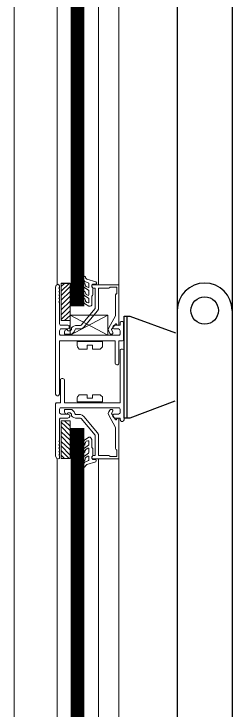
# Model space of a CAD drawing. Header units: inches. Extents: x 48 to 253, y 44 to 126.
# Drawn here: x 69.3381 to 69.4018, y 79.2477 to 79.4505 of the extents above; entities that cross this region are included whole.
import ezdxf

# ---------------------------------------------------------------- set-up
doc = ezdxf.new("R2010")
doc.units = ezdxf.units.IN
doc.header["$LTSCALE"] = 100
doc.header["$MEASUREMENT"] = 0
doc.set_wipeout_variables(frame=1)
doc.linetypes.add('ACAD_ISO07W100', pattern=[3, 0, -3])
doc.layers.add('ARQ_ESQUADRIA', color=2, linetype='Continuous')
doc.layers.add('PRA', color=1, linetype='Continuous')
doc.layers.add('HAT', color=8, linetype='Continuous', lineweight=15)

# ---------------------------------------------------------------- blocks, each defined once
blk = doc.blocks.new('perf02')
at = {"linetype": 'ACAD_ISO07W100'}
blk.add_wipeout([(-0.01686, 0.00096), (-0.01421, 0.00096), (-0.01421, -0.00995), (-0.01107, -0.01127), (-0.00694, -0.00648), (-0.00694, -0.00053), (-0.00727, -0.00086), (-0.00818, 0.00005), (-0.00777, 0.00047), (0, 0.00047), (-0.00008, -0.01127), (0.00033, -0.01127), (0.00033, -0.01061), (0.00083, -0.01028), (0.00132, -0.01061), (0.00149, -0.0389), (0.00132, -0.03923), (0.00083, -0.03939), (0.00066, -0.03939), (0, -0.03939), (0, -0.05013), (-0.0076, -0.05013), (-0.00719, -0.0503), (-0.00678, -0.0503), (-0.00661, -0.05063), (-0.00678, -0.05096), (-0.00942, -0.05179), (-0.00983, -0.05228), (-0.01008, -0.05261), (-0.01041, -0.05228), (-0.01041, -0.05179), (-0.01041, -0.04534), (-0.01008, -0.04468), (-0.00876, -0.04385), (-0.00843, -0.04385), (-0.00802, -0.04435), (-0.00793, -0.04683), (-0.0076, -0.04716), (-0.00769, -0.04923), (-0.00694, -0.04923), (-0.00694, -0.04336), (-0.01107, -0.0384), (-0.01438, -0.03923), (-0.01438, -0.05013), (-0.01686, -0.05013), (-0.01769, -0.0503), (-0.01818, -0.05013), (-0.01851, -0.04947), (-0.01851, -0.0002), (-0.01802, 0.00047), (-0.0176, 0.00055)], dxfattribs=at)
at = {"layer": 'HAT'}
for points in [[(-0.00793, 0.0001), (-0.00777, -0.00023), (-0.0076, -0.00039), (-0.0076, -0.00237), (-0.00777, -0.00254), (-0.00777, -0.00254), (-0.00777, -0.00254), (-0.00793, -0.00271), (-0.00793, -0.00271), (-0.00793, -0.00502), (-0.00793, -0.00535), (-0.0081, -0.00552), (-0.00843, -0.00568), (-0.00876, -0.00568), (-0.01008, -0.00485), (-0.01025, -0.00452), (-0.01041, -0.00419), (-0.01041, -0.0037), (-0.01008, -0.00337), (-0.00992, -0.00353), (-0.00992, -0.00353), (-0.00975, -0.00386), (-0.00975, -0.00419), (-0.00942, -0.00452), (-0.00893, -0.00469), (-0.00876, -0.00469), (-0.00876, -0.00452), (-0.00876, -0.00353), (-0.00876, -0.00337), (-0.01008, -0.00254), (-0.01008, -0.00254), (-0.01025, -0.00237), (-0.01041, -0.00204), (-0.01041, -0.00155), (-0.01008, -0.00122), (-0.00992, -0.00138), (-0.00975, -0.00171), (-0.00959, -0.00221), (-0.00893, -0.00254), (-0.00893, -0.00254), (-0.00876, -0.00237), (-0.00876, -0.00122), (-0.00876, -0.00105), (-0.01008, -0.00023), (-0.01025, -0.00006), (-0.01041, 0.00027), (-0.01041, 0.00093), (-0.01008, 0.00126), (-0.00992, 0.0011), (-0.00992, 0.0011), (-0.00975, 0.00027), (-0.00959, 0.0001), (-0.00893, -0.00023), (-0.00893, -0.00023), (-0.00876, -0.00023), (-0.00876, -0.00006), (-0.00876, -0.00006), (-0.00876, 0.00093), (-0.00876, 0.0011), (-0.00992, 0.00159), (-0.00992, 0.00159), (-0.01025, 0.00192), (-0.01025, 0.00225), (-0.01025, 0.00275), (-0.01008, 0.00308), (-0.00975, 0.00291), (-0.00975, 0.00291), (-0.00975, 0.00258), (-0.00942, 0.00225), (-0.00678, 0.00143), (-0.00645, 0.0011), (-0.00678, 0.00077), (-0.0076, 0.00077), (-0.00793, 0.00044), (-0.00793, 0.00044), (-0.00793, 0.0001), (-0.00793, 0.0001)], [(-0.01851, -0.00006), (-0.01835, 0.00044), (-0.01769, 0.00077), (-0.01752, 0.0006), (-0.01736, 0.00027), (-0.01736, 0.00027), (-0.01736, -0.00023), (-0.01752, -0.00039), (-0.01736, -0.00056), (-0.01736, -0.00122), (-0.01752, -0.00138), (-0.01736, -0.00155), (-0.01736, -0.00221), (-0.01752, -0.00237), (-0.01736, -0.00254), (-0.01736, -0.0032), (-0.01752, -0.00337), (-0.01736, -0.00353), (-0.01736, -0.00419), (-0.01752, -0.00436), (-0.01736, -0.00452), (-0.01736, -0.0108), (-0.01719, -0.01113), (-0.01702, -0.01113), (-0.01488, -0.01113), (-0.01455, -0.0113), (-0.01455, -0.01163), (-0.01455, -0.01196), (-0.01455, -0.01213), (-0.01488, -0.01229), (-0.01702, -0.01229), (-0.01719, -0.01246), (-0.01736, -0.01279), (-0.01736, -0.01378), (-0.01719, -0.01411), (-0.01702, -0.01411), (-0.00017, -0.01411), (0.00017, -0.01411), (0.00033, -0.01378), (0.00033, -0.01279), (0.00017, -0.01246), (-0.00017, -0.01229), (-0.00149, -0.01229), (-0.00182, -0.01213), (-0.00182, -0.0118), (-0.00165, -0.01147), (-0.00149, -0.0113), (-0.00132, -0.01113), (0.00033, -0.01113), (0.00033, -0.01064), (0.00033, -0.01031), (0.00066, -0.01014), (0.00099, -0.01014), (0.00132, -0.01031), (0.00132, -0.01064), (0.00132, -0.01527), (0.00132, -0.0156), (0.00099, -0.01576), (0, -0.01576), (0, -0.02221), (-0.00017, -0.02254), (-0.00033, -0.02271), (-0.00066, -0.02271), (-0.00099, -0.02254), (-0.00116, -0.02221), (-0.00116, -0.02221), (-0.00116, -0.01576), (-0.01736, -0.01576), (-0.01736, -0.03124), (-0.01752, -0.03157), (-0.01769, -0.03174), (-0.01802, -0.03174), (-0.01835, -0.03157), (-0.01851, -0.03124), (-0.01851, -0.03124), (-0.01851, -0.03041), (-0.01851, -0.02942), (-0.01851, -0.02843), (-0.01851, -0.02744), (-0.01851, -0.02645), (-0.01851, -0.02562), (-0.01851, -0.02463), (-0.01851, -0.02304), (-0.01851, -0.02204), (-0.01851, -0.02105), (-0.01851, -0.02023), (-0.01851, -0.01923), (-0.01851, -0.01824), (-0.01851, -0.01725), (-0.01851, -0.01626), (-0.01851, -0.01543), (-0.01851, -0.01444), (-0.01851, -0.01345), (-0.01851, -0.01246), (-0.01851, -0.01147), (-0.01851, -0.01064), (-0.01851, -0.00965), (-0.01851, -0.00866), (-0.01851, -0.00766), (-0.01851, -0.00667), (-0.01851, -0.00585), (-0.01851, -0.00485), (-0.01851, -0.00386), (-0.01851, -0.00287), (-0.01851, -0.00188), (-0.01851, -0.00105), (-0.01851, -0.00006)], [(-0.01686, -0.00981), (-0.01686, 0.0011), (-0.01421, 0.0011), (-0.01421, -0.00981), (-0.01686, -0.00981)], [(-0.01686, -0.00122), (-0.01455, 0.0011)], [(-0.01686, 0.0001), (-0.01587, 0.0011)], [(-0.01686, -0.00254), (-0.01421, 0.0001)], [(-0.00777, 0.0006), (-0.00777, 0.0006), (-0.00777, 0.0006), (-0.00793, 0.00044), (-0.00793, -0.00006), (-0.00777, -0.00023), (-0.0076, -0.00039), (-0.00694, -0.00039), (-0.00694, -0.00618), (-0.00694, -0.00634), (-0.01107, -0.01113), (-0.01124, -0.0113), (-0.01273, -0.0113), (-0.01322, -0.01147), (-0.01355, -0.01163), (-0.01388, -0.01196), (-0.01388, -0.01246), (-0.01421, -0.01279), (-0.01488, -0.01279), (-0.01504, -0.01262), (-0.01521, -0.01246), (-0.0157, -0.01262), (-0.01587, -0.01312), (-0.01587, -0.01345), (-0.01587, -0.01378), (-0.0157, -0.01378), (-0.01421, -0.01378), (-0.01372, -0.01378), (-0.01339, -0.01345), (-0.01306, -0.01312), (-0.01289, -0.01262), (-0.01273, -0.01229), (-0.01124, -0.01229), (-0.01074, -0.01213), (-0.01025, -0.0118), (-0.00628, -0.007), (-0.00595, -0.00651), (-0.00595, -0.00618), (-0.00595, -0.00039), (-0.00298, -0.00039), (-0.00264, -0.00023), (-0.00264, -0.00006), (-0.00099, -0.00006), (-0.00066, -0.00006), (-0.00066, -0.00039), (-0.00066, -0.00204), (-0.00083, -0.00204), (-0.00099, -0.00237), (-0.00099, -0.00833), (-0.00099, -0.00849), (-0.00298, -0.01196), (-0.00314, -0.01246), (-0.00298, -0.01295), (-0.00264, -0.01361), (-0.00248, -0.01378), (-0.00198, -0.01378), (-0.00182, -0.01361), (-0.00182, -0.01328), (-0.00215, -0.01246), (-0.00116, -0.01097), (-0.00099, -0.0108), (-0.00083, -0.0108), (-0.00083, -0.0108), (-0.0005, -0.01113), (-0.00017, -0.0113), (0, -0.01097), (0, 0.0006), (0, 0.0006), (-0.00777, 0.0006)], [(0, -0.01097), (0, 0.00044)], [(-0.01686, -0.00386), (-0.01421, -0.00138)], [(-0.01686, -0.00535), (-0.01421, -0.00271)], [(-0.01686, -0.00667), (-0.01421, -0.00419)], [(-0.01686, -0.00816), (-0.01421, -0.00552)], [(-0.01686, -0.00948), (-0.01421, -0.007)], [(-0.01587, -0.00981), (-0.01421, -0.00833)], [(-0.01438, -0.00981), (-0.01421, -0.00981)], [(-0.01421, -0.00828), (-0.00321, -0.01411)], [(-0.00321, -0.00828), (-0.01421, -0.01411)], [(-0.01421, -0.01411), (-0.01421, -0.00828), (-0.00321, -0.00828), (-0.00321, -0.01411), (-0.01421, -0.01411)], [(-0.00777, -0.01812), (-0.00777, -0.01696), (-0.00926, -0.01696), (-0.00926, -0.01812), (-0.01124, -0.01812), (-0.01124, -0.01812), (-0.01157, -0.01812), (-0.0119, -0.01779), (-0.01207, -0.01746), (-0.01223, -0.01713), (-0.01223, -0.01713), (-0.01223, -0.01597), (-0.00479, -0.01597), (-0.00479, -0.01713), (-0.00479, -0.01746), (-0.00512, -0.01779), (-0.00545, -0.01812), (-0.00579, -0.01812), (-0.00777, -0.01812)], [(-0.01587, -0.02719), (-0.01603, -0.02686), (-0.01636, -0.02669), (-0.01669, -0.02669), (-0.01702, -0.02686), (-0.01702, -0.02719), (-0.01702, -0.0338), (-0.01802, -0.0338), (-0.01835, -0.0338), (-0.01851, -0.03413), (-0.01851, -0.04934), (-0.01818, -0.05), (-0.01769, -0.05017), (-0.01736, -0.05), (-0.01736, -0.04967), (-0.01736, -0.04967), (-0.01736, -0.04917), (-0.01752, -0.04901), (-0.01736, -0.04884), (-0.01736, -0.04818), (-0.01752, -0.04802), (-0.01736, -0.04785), (-0.01736, -0.04719), (-0.01752, -0.04702), (-0.01736, -0.04686), (-0.01736, -0.0462), (-0.01752, -0.04603), (-0.01736, -0.04587), (-0.01736, -0.04521), (-0.01752, -0.04504), (-0.01736, -0.04488), (-0.01736, -0.0386), (-0.01719, -0.03826), (-0.01686, -0.03826), (-0.01488, -0.03826), (-0.01455, -0.0381), (-0.01438, -0.03777), (-0.01438, -0.03744), (-0.01455, -0.03727), (-0.01488, -0.03711), (-0.01686, -0.03711), (-0.01719, -0.03694), (-0.01736, -0.03678), (-0.01736, -0.03562), (-0.01719, -0.03529), (-0.01686, -0.03529), (-0.00017, -0.03529), (0.00017, -0.03529), (0.00033, -0.03562), (0.00033, -0.03678), (0.00017, -0.03694), (-0.00017, -0.03711), (-0.00149, -0.03711), (-0.00182, -0.03727), (-0.00182, -0.03777), (-0.00165, -0.03793), (-0.00149, -0.0381), (-0.00132, -0.03826), (0.00033, -0.03826), (0.00033, -0.03876), (0.0005, -0.03909), (0.00066, -0.03926), (0.00099, -0.03926), (0.00132, -0.03909), (0.00149, -0.03876), (0.00149, -0.01863), (0.00132, -0.0183), (0.00099, -0.01813), (0.00066, -0.01813), (0.00033, -0.0183), (0.00033, -0.01863), (0.00033, -0.0338), (-0.01587, -0.0338), (-0.01587, -0.02719)], [(-0.00777, -0.03149), (-0.00777, -0.03248), (-0.00926, -0.03248), (-0.00926, -0.03149), (-0.01124, -0.03149), (-0.01124, -0.03149), (-0.01157, -0.03149), (-0.0119, -0.03182), (-0.01207, -0.03198), (-0.01223, -0.03248), (-0.01223, -0.03248), (-0.01223, -0.03347), (-0.00479, -0.03347), (-0.00479, -0.03248), (-0.00479, -0.03198), (-0.00512, -0.03182), (-0.00545, -0.03149), (-0.00579, -0.03149), (-0.00777, -0.03149)], [(-0.00017, -0.05013), (-0.0076, -0.05013), (-0.00777, -0.05013), (-0.00793, -0.04997), (-0.00793, -0.04947), (-0.00777, -0.04931), (-0.0076, -0.04914), (-0.00694, -0.04914), (-0.00694, -0.04336), (-0.00694, -0.04319), (-0.01107, -0.0384), (-0.01124, -0.03823), (-0.01273, -0.03823), (-0.01322, -0.03807), (-0.01355, -0.0379), (-0.01388, -0.03757), (-0.01388, -0.03708), (-0.01421, -0.03675), (-0.01488, -0.03675), (-0.01504, -0.03691), (-0.01521, -0.03708), (-0.0157, -0.03691), (-0.01587, -0.03642), (-0.01587, -0.03592), (-0.01587, -0.03575), (-0.0157, -0.03575), (-0.01421, -0.03575), (-0.01372, -0.03575), (-0.01339, -0.03609), (-0.01306, -0.03642), (-0.01289, -0.03691), (-0.01273, -0.03724), (-0.01124, -0.03724), (-0.01074, -0.03741), (-0.01025, -0.03774), (-0.00628, -0.04253), (-0.00595, -0.04303), (-0.00595, -0.04336), (-0.00595, -0.04914), (-0.00298, -0.04914), (-0.00264, -0.04931), (-0.00264, -0.04947), (-0.00099, -0.04947), (-0.00066, -0.04947), (-0.00066, -0.04914), (-0.00066, -0.04749), (-0.00083, -0.04749), (-0.00099, -0.04716), (-0.00099, -0.04121), (-0.00099, -0.04104), (-0.00298, -0.03741), (-0.00314, -0.03691), (-0.00298, -0.03642), (-0.00264, -0.03592), (-0.00248, -0.03575), (-0.00198, -0.03575), (-0.00182, -0.03592), (-0.00182, -0.03625), (-0.00215, -0.03691), (-0.00116, -0.03856), (-0.00099, -0.03873), (-0.00083, -0.03873), (-0.00083, -0.03873), (-0.0005, -0.0384), (-0.00017, -0.03823), (0, -0.03856), (0, -0.04997), (0, -0.05013), (-0.00017, -0.05013)], [(-0.01686, -0.03909), (-0.01686, -0.05), (-0.01421, -0.05), (-0.01421, -0.03909), (-0.01686, -0.03909)], [(-0.01686, -0.03942), (-0.01421, -0.0419)], [(-0.01587, -0.03909), (-0.01421, -0.04058)], [(-0.01438, -0.03909), (-0.01421, -0.03909)], [(-0.01686, -0.04074), (-0.01421, -0.04339)], [(-0.01686, -0.04223), (-0.01421, -0.04471)], [(-0.01686, -0.04355), (-0.01421, -0.0462)], [(-0.00793, -0.04964), (-0.00777, -0.04931), (-0.0076, -0.04914), (-0.0076, -0.04716), (-0.00777, -0.04699), (-0.00777, -0.04699), (-0.00777, -0.04699), (-0.00793, -0.04683), (-0.00793, -0.04683), (-0.00793, -0.04452), (-0.0081, -0.04418), (-0.00826, -0.04402), (-0.00843, -0.04385), (-0.00876, -0.04385), (-0.01008, -0.04468), (-0.01025, -0.04501), (-0.01041, -0.04534), (-0.01041, -0.04584), (-0.01008, -0.04617), (-0.00992, -0.046), (-0.00992, -0.046), (-0.00992, -0.04567), (-0.00975, -0.04534), (-0.00959, -0.04501), (-0.00909, -0.04485), (-0.00876, -0.04485), (-0.00876, -0.04501), (-0.00876, -0.046), (-0.00893, -0.04617), (-0.01008, -0.04699), (-0.01008, -0.04699), (-0.01025, -0.04716), (-0.01041, -0.04749), (-0.01041, -0.04799), (-0.01008, -0.04832), (-0.00992, -0.04815), (-0.00992, -0.04782), (-0.00959, -0.04733), (-0.00909, -0.04699), (-0.00893, -0.04699), (-0.00876, -0.04716), (-0.00876, -0.04832), (-0.00893, -0.04848), (-0.01008, -0.04931), (-0.01025, -0.04947), (-0.01041, -0.0498), (-0.01041, -0.05047), (-0.01008, -0.0508), (-0.00992, -0.05063), (-0.00992, -0.05063), (-0.00975, -0.0498), (-0.00959, -0.04964), (-0.00909, -0.04931), (-0.00909, -0.04931), (-0.00876, -0.04931), (-0.00876, -0.04947), (-0.00876, -0.04947), (-0.00876, -0.05047), (-0.00893, -0.05063), (-0.00992, -0.05113), (-0.00992, -0.05113), (-0.01025, -0.05146), (-0.01041, -0.05179), (-0.01041, -0.05228), (-0.01008, -0.05261), (-0.00992, -0.05245), (-0.00992, -0.05245), (-0.00975, -0.05212), (-0.00942, -0.05179), (-0.00678, -0.05096), (-0.00661, -0.05063), (-0.00678, -0.0503), (-0.0076, -0.0503), (-0.00793, -0.04997), (-0.00793, -0.04997), (-0.00793, -0.04964), (-0.00793, -0.04964)], [(-0.01686, -0.04504), (-0.01421, -0.04752)], [(-0.01686, -0.04636), (-0.01421, -0.04901)], [(-0.01686, -0.04769), (-0.01455, -0.05)], [(-0.01686, -0.04901), (-0.01587, -0.05)]]:
    blk.add_lwpolyline(points, dxfattribs=at)

msp = doc.modelspace()

# ---------------------------------------------------------------- linework, layer by layer
at = {"color": 2}
msp.add_circle((69.39377, 79.36411), 0.004, dxfattribs=at)
at = {"layer": 'ARQ_ESQUADRIA'}
for p, q in [((69.40177, 80.12491), (69.40177, 79.20018)), ((69.38577, 80.11093), (69.38577, 79.20856))]:
    msp.add_line(p, q, dxfattribs=at)
msp.add_arc((69.39377, 79.36411), 0.008, 0, 180, dxfattribs=at)
at = {"layer": 'HAT'}
for p, q in [((69.33811, 80.14377), (69.33816, 79.05037)), ((69.35077, 79.08678), (69.35077, 79.84542)), ((69.36277, 79.08681), (69.36277, 79.84548)), ((69.36877, 79.08679), (69.36877, 79.84548))]:
    msp.add_line(p, q, dxfattribs=at)

# ---------------------------------------------------------------- next in the draw order: block references
at = {"layer": 'ARQ_ESQUADRIA'}
msp.add_blockref('perf02', (69.36877, 79.37101), dxfattribs=at)

# ---------------------------------------------------------------- next in the draw order: linework, layer by layer
at = {"layer": 'ARQ_ESQUADRIA', "color": 9, "const_width": 0.004}
for points in [[(69.35664, 79.59083), (69.35664, 79.36533)], [(69.35664, 79.08554), (69.35664, 79.32989)]]:
    msp.add_lwpolyline(points, dxfattribs=at)
at = {"layer": 'ARQ_ESQUADRIA'}
msp.add_lwpolyline([(69.38511, 79.3377), (69.37191, 79.33274), (69.37025, 79.33274), (69.37025, 79.36249), (69.37191, 79.36249), (69.38525, 79.35757)], dxfattribs=at)
at = {"layer": 'PRA', "ltscale": 10}
msp.add_line((69.37108, 79.36249), (69.37108, 79.33274), dxfattribs=at)

doc.saveas('drawing.dxf')
